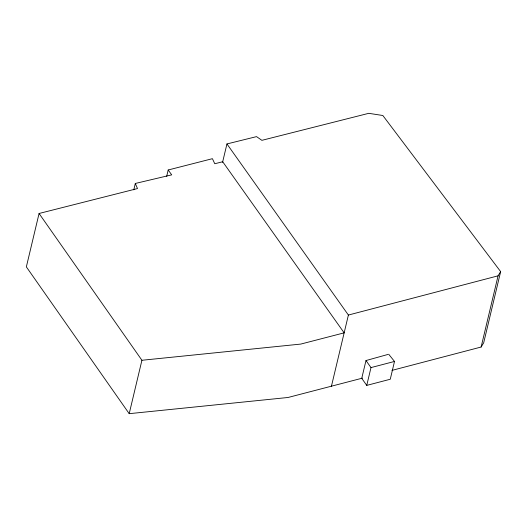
<?xml version="1.0" encoding="UTF-8"?>
<svg xmlns="http://www.w3.org/2000/svg" width="527" height="527" viewBox="0 0 527 527"><rect width="100%" height="100%" fill="white"/><g stroke="black" fill="none" stroke-linecap="round" stroke-linejoin="round"><path stroke-width="0.79" d="M39.07 213.481L141.921 360.27L300.752 344.085L344.151 332.847L222.704 161.743L214.766 163.745L212.421 158.68L168.192 169.984L171.703 174.865L135.301 183.468L137.501 188.561L39.07 213.481L26.35 266.879L129.201 413.675L288.032 397.483L362.484 378.116M133.779 189.845L135.301 183.468M166.677 176.361L168.192 169.984M129.201 413.675L141.921 360.27M222.559 162.342L226.946 143.943L256.537 136.625L261.886 140.334L368.762 113.325L382.839 115.505L500.65 271.616L483.687 342.813L481.118 347.029L391.943 370.395M331.43 386.251L348.393 315.047L226.946 143.943M387.918 354.454L365.988 360.547L361.746 378.346L366.746 385.389L390.263 379.249L394.499 361.45L388.702 354.236M366.746 385.389L370.988 367.589L365.988 360.547M481.118 347.029L498.081 275.825L500.65 271.616M348.393 315.047L498.081 275.825M370.988 367.589L394.499 361.45"/></g></svg>
